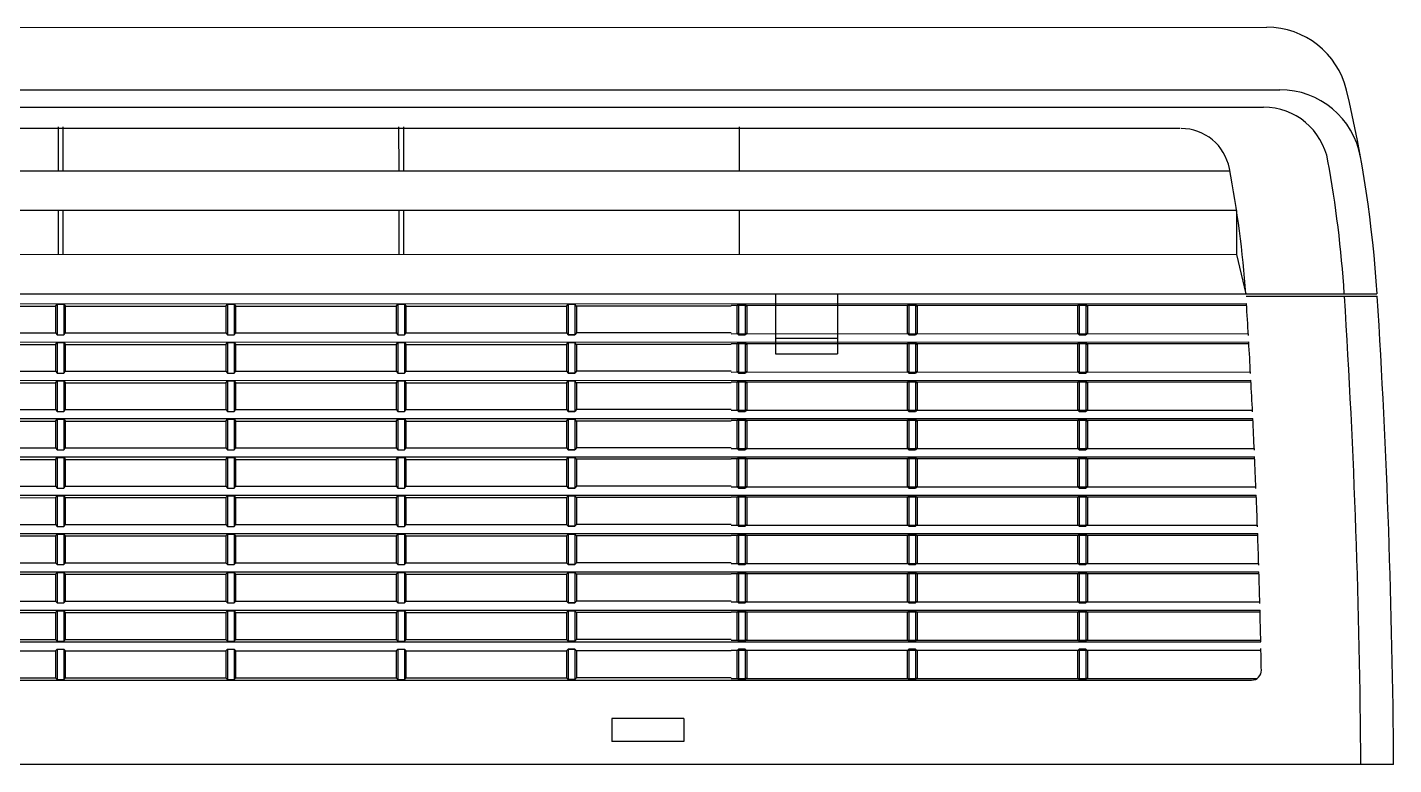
# Model space of a CAD drawing. Header units: millimetres. Extents: x 231894 to 495193, y 184583 to 303652.
# Drawn here: x 462840.7 to 463248.2, y 209070.3 to 209290.4 of the extents above; entities that cross this region are included whole.
import ezdxf

# ---------------------------------------------------------------- set-up
doc = ezdxf.new("R2010")
doc.units = ezdxf.units.MM
doc.layers.add('MEQUIP', color=2, linetype='Continuous')

# ---------------------------------------------------------------- blocks, each defined once
blk = doc.blocks.new('QH')
at = {"layer": 'MEQUIP', "color": 1, "linetype": 'Continuous'}
for p, q in [((378544.97, 398002.48), (379284.35, 398002.54)), ((378541.06, 397983.84), (379288.25, 397983.91)), ((378545.97, 397978.64), (379283.35, 397978.7)), ((378923.83, 397972.81), (378923.83, 397959.62)), ((378925.29, 397972.81), (378925.29, 397959.62)), ((379025.42, 397972.82), (379025.43, 397959.63)), ((379026.89, 397972.82), (379026.89, 397959.63)), ((379127.02, 397972.82), (379127.02, 397959.63)), ((379258.49, 397972.34), (378570.54, 397972.28)), ((379273.32, 397959.64), (378555.99, 397959.58)), ((379275.31, 397947.92), (378554.01, 397947.85)), ((378923.83, 397947.9), (378923.83, 397934.71)), ((378925.29, 397947.9), (378925.29, 397934.71)), ((379025.43, 397947.9), (379025.43, 397934.72)), ((379026.89, 397947.9), (379026.89, 397934.72)), ((379127.02, 397947.91), (379127.02, 397934.72)), ((379275.31, 397947.92), (379275.31, 397934.73)), ((379275.31, 397934.73), (378554.01, 397934.67)), ((379275.31, 397934.73), (379278.06, 397923.01)), ((378512.52, 397922.94), (379317.2, 397923.01)), ((378551.05, 397920.04), (379278.27, 397920.11)), ((378923.1, 397919.35), (378923.59, 397919.9)), ((378923.59, 397919.9), (378925.54, 397919.9)), ((378923.59, 397919.9), (378923.59, 397910.79)), ((378925.54, 397919.9), (378925.54, 397910.79)), ((378925.54, 397919.9), (378926.03, 397919.35)), ((378973.9, 397919.36), (378974.38, 397919.91)), ((378974.38, 397919.91), (378976.34, 397919.91)), ((378974.38, 397919.91), (378974.39, 397910.8)), ((378976.34, 397919.91), (378976.34, 397910.8)), ((378976.34, 397919.91), (378976.83, 397919.36)), ((379024.7, 397919.36), (379025.18, 397919.91)), ((379025.18, 397919.91), (379027.14, 397919.91)), ((379025.18, 397919.91), (379025.18, 397910.8)), ((379027.14, 397919.91), (379027.14, 397910.8)), ((379027.14, 397919.91), (379027.63, 397919.36)), ((379075.49, 397919.36), (379075.98, 397919.91)), ((379077.94, 397919.91), (379075.98, 397919.91)), ((379075.98, 397919.91), (379077.94, 397919.91)), ((379075.98, 397919.91), (379075.98, 397910.8)), ((379077.94, 397919.91), (379077.94, 397910.8)), ((379078.42, 397919.36), (379077.94, 397919.91)), ((379126.29, 397919.37), (379126.78, 397919.92)), ((379128.74, 397919.92), (379126.78, 397919.92)), ((379126.78, 397919.92), (379128.74, 397919.92)), ((379126.78, 397919.92), (379126.78, 397910.81)), ((379128.74, 397919.92), (379128.74, 397910.81)), ((379129.22, 397919.37), (379128.74, 397919.92)), ((379137.77, 397923), (379137.77, 397905.16)), ((379156.33, 397923), (379156.33, 397905.16)), ((379177.09, 397919.37), (379177.58, 397919.92)), ((379179.53, 397919.92), (379177.58, 397919.92)), ((379177.58, 397919.92), (379179.53, 397919.92)), ((379177.58, 397919.92), (379177.58, 397910.81)), ((379179.53, 397919.92), (379179.53, 397910.81)), ((379180.02, 397919.37), (379179.53, 397919.92)), ((379227.89, 397919.37), (379228.38, 397919.92)), ((379230.33, 397919.92), (379228.38, 397919.92)), ((379228.38, 397919.92), (379230.33, 397919.92)), ((379228.38, 397919.92), (379228.38, 397910.81)), ((379230.33, 397919.92), (379230.33, 397910.81)), ((379230.82, 397919.37), (379230.33, 397919.92)), ((379278.14, 397922.31), (379317.29, 397922.31)), ((378875.23, 397919.35), (378923.1, 397919.35)), ((378923.1, 397919.35), (378923.1, 397911.34)), ((378926.03, 397919.35), (378973.9, 397919.36)), ((378926.03, 397911.34), (378926.03, 397919.35)), ((378973.9, 397919.36), (378973.9, 397911.35)), ((378976.83, 397919.36), (379024.7, 397919.36)), ((378976.83, 397911.35), (378976.83, 397919.36)), ((379024.7, 397919.36), (379024.7, 397911.35)), ((379027.63, 397919.36), (379075.49, 397919.36)), ((379027.63, 397911.35), (379027.63, 397919.36)), ((379075.49, 397919.36), (379075.49, 397911.35)), ((379124.58, 397919.37), (379078.42, 397919.36)), ((379078.42, 397919.36), (379078.43, 397911.35)), ((379124.58, 397919.6), (379278.3, 397919.61)), ((379126.29, 397919.37), (379126.29, 397911.36)), ((379129.22, 397919.37), (379129.22, 397911.36)), ((379177.09, 397919.37), (379177.09, 397911.36)), ((379180.02, 397919.37), (379180.02, 397911.36)), ((379227.89, 397919.37), (379227.89, 397911.36)), ((379230.82, 397919.37), (379230.82, 397911.36)), ((378550.36, 397908.61), (379278.96, 397908.68)), ((378875.23, 397911.34), (378923.1, 397911.34)), ((378875.23, 397907.92), (378923.1, 397907.92)), ((378923.1, 397911.34), (378923.59, 397910.79)), ((378923.1, 397907.92), (378923.59, 397908.47)), ((378923.1, 397907.92), (378923.1, 397899.91)), ((378923.59, 397910.79), (378925.54, 397910.79)), ((378923.59, 397908.47), (378925.54, 397908.47)), ((378923.59, 397908.47), (378923.59, 397899.36)), ((378925.54, 397910.79), (378926.03, 397911.34)), ((378925.54, 397908.47), (378925.54, 397899.36)), ((378925.54, 397908.47), (378926.03, 397907.92)), ((378926.03, 397911.34), (378973.9, 397911.35)), ((378926.03, 397907.92), (378973.9, 397907.93)), ((378926.03, 397899.91), (378926.03, 397907.92)), ((378973.9, 397911.35), (378974.39, 397910.8)), ((378973.9, 397907.93), (378974.39, 397908.48)), ((378973.9, 397907.93), (378973.9, 397899.92)), ((378974.39, 397910.8), (378976.34, 397910.8)), ((378974.39, 397908.48), (378976.34, 397908.48)), ((378974.39, 397908.48), (378974.39, 397899.37)), ((378976.34, 397910.8), (378976.83, 397911.35)), ((378976.34, 397908.48), (378976.34, 397899.37)), ((378976.34, 397908.48), (378976.83, 397907.93)), ((378976.83, 397911.35), (379024.7, 397911.35)), ((378976.83, 397907.93), (379024.7, 397907.93)), ((378976.83, 397899.92), (378976.83, 397907.93)), ((379024.7, 397911.35), (379025.18, 397910.8)), ((379024.7, 397907.93), (379025.18, 397908.48)), ((379024.7, 397907.93), (379024.7, 397899.92)), ((379025.18, 397910.8), (379027.14, 397910.8)), ((379025.18, 397908.48), (379027.14, 397908.48)), ((379025.18, 397908.48), (379025.18, 397899.37)), ((379027.14, 397910.8), (379027.63, 397911.35)), ((379027.14, 397908.48), (379027.14, 397899.37)), ((379027.14, 397908.48), (379027.63, 397907.93)), ((379027.63, 397911.35), (379075.49, 397911.35)), ((379027.63, 397907.93), (379075.49, 397907.93)), ((379027.63, 397899.92), (379027.63, 397907.93)), ((379075.49, 397911.35), (379075.98, 397910.8)), ((379075.49, 397907.93), (379075.98, 397908.48)), ((379075.49, 397907.93), (379075.5, 397899.92)), ((379077.94, 397910.8), (379075.98, 397910.8)), ((379075.98, 397910.8), (379077.94, 397910.8)), ((379077.94, 397908.48), (379075.98, 397908.48)), ((379075.98, 397908.48), (379077.94, 397908.48)), ((379075.98, 397908.48), (379075.98, 397899.37)), ((379078.43, 397911.35), (379077.94, 397910.8)), ((379077.94, 397908.48), (379077.94, 397899.37)), ((379078.43, 397907.93), (379077.94, 397908.48)), ((379124.58, 397911.36), (379078.43, 397911.35)), ((379124.58, 397907.94), (379078.43, 397907.93)), ((379078.43, 397907.93), (379078.43, 397899.92)), ((379124.58, 397911.13), (379278.82, 397911.14)), ((379124.58, 397908.17), (379278.99, 397908.18)), ((379126.29, 397911.36), (379126.78, 397910.81)), ((379126.29, 397907.94), (379126.78, 397908.49)), ((379126.29, 397907.94), (379126.29, 397899.93)), ((379128.74, 397910.81), (379126.78, 397910.81)), ((379126.78, 397910.81), (379128.74, 397910.81)), ((379128.74, 397908.49), (379126.78, 397908.49)), ((379126.78, 397908.49), (379128.74, 397908.49)), ((379126.78, 397908.49), (379126.78, 397899.38)), ((379129.22, 397911.36), (379128.74, 397910.81)), ((379128.74, 397908.49), (379128.74, 397899.38)), ((379129.22, 397907.94), (379128.74, 397908.49)), ((379129.22, 397907.94), (379129.22, 397899.93)), ((379137.77, 397909.83), (379156.33, 397909.83)), ((379177.09, 397911.36), (379177.58, 397910.81)), ((379177.09, 397907.94), (379177.58, 397908.49)), ((379177.09, 397907.94), (379177.09, 397899.93)), ((379179.53, 397910.81), (379177.58, 397910.81)), ((379177.58, 397910.81), (379179.53, 397910.81)), ((379179.53, 397908.49), (379177.58, 397908.49)), ((379177.58, 397908.49), (379179.53, 397908.49)), ((379177.58, 397908.49), (379177.58, 397899.38)), ((379180.02, 397911.36), (379179.53, 397910.81)), ((379179.53, 397908.49), (379179.54, 397899.38)), ((379180.02, 397907.94), (379179.53, 397908.49)), ((379180.02, 397907.94), (379180.02, 397899.93)), ((379227.89, 397911.36), (379228.38, 397910.81)), ((379227.89, 397907.94), (379228.38, 397908.49)), ((379227.89, 397907.94), (379227.89, 397899.93)), ((379230.33, 397910.81), (379228.38, 397910.81)), ((379228.38, 397910.81), (379230.33, 397910.81)), ((379230.33, 397908.49), (379228.38, 397908.49)), ((379228.38, 397908.49), (379230.33, 397908.49)), ((379228.38, 397908.49), (379228.38, 397899.38)), ((379230.82, 397911.36), (379230.33, 397910.81)), ((379230.33, 397908.49), (379230.33, 397899.38)), ((379230.82, 397907.94), (379230.33, 397908.49)), ((379230.82, 397907.94), (379230.82, 397899.93)), ((379137.77, 397905.16), (379156.33, 397905.16)), ((378875.23, 397899.91), (378923.1, 397899.91)), ((378923.1, 397899.91), (378923.59, 397899.36)), ((378923.59, 397899.36), (378925.54, 397899.36)), ((378925.54, 397899.36), (378926.03, 397899.91)), ((378926.03, 397899.91), (378973.9, 397899.92)), ((378973.9, 397899.92), (378974.39, 397899.37)), ((378974.39, 397899.37), (378976.34, 397899.37)), ((378976.34, 397899.37), (378976.83, 397899.92)), ((378976.83, 397899.92), (379024.7, 397899.92)), ((379024.7, 397899.92), (379025.18, 397899.37)), ((379025.18, 397899.37), (379027.14, 397899.37)), ((379027.14, 397899.37), (379027.63, 397899.92)), ((379027.63, 397899.92), (379075.5, 397899.92)), ((379075.5, 397899.92), (379075.98, 397899.37)), ((379077.94, 397899.37), (379075.98, 397899.37)), ((379075.98, 397899.37), (379077.94, 397899.37)), ((379078.43, 397899.92), (379077.94, 397899.37)), ((379124.58, 397899.93), (379078.43, 397899.92)), ((379124.58, 397899.7), (379279.47, 397899.71)), ((379126.29, 397899.93), (379126.78, 397899.38)), ((379128.74, 397899.38), (379126.78, 397899.38)), ((379126.78, 397899.38), (379128.74, 397899.38)), ((379129.22, 397899.93), (379128.74, 397899.38)), ((379177.09, 397899.93), (379177.58, 397899.38)), ((379179.54, 397899.38), (379177.58, 397899.38)), ((379177.58, 397899.38), (379179.54, 397899.38)), ((379180.02, 397899.93), (379179.54, 397899.38)), ((379227.89, 397899.93), (379228.38, 397899.38)), ((379230.33, 397899.38), (379228.38, 397899.38)), ((379228.38, 397899.38), (379230.33, 397899.38)), ((379230.82, 397899.93), (379230.33, 397899.38)), ((378549.73, 397897.18), (379279.6, 397897.25)), ((378875.23, 397896.49), (378923.1, 397896.49)), ((378923.1, 397896.49), (378923.59, 397897.04)), ((378923.1, 397896.49), (378923.1, 397888.48)), ((378923.59, 397897.04), (378925.54, 397897.04)), ((378923.59, 397897.04), (378923.59, 397887.93)), ((378925.54, 397897.04), (378925.54, 397887.93)), ((378925.54, 397897.04), (378926.03, 397896.49)), ((378926.03, 397896.49), (378973.9, 397896.5)), ((378926.03, 397888.48), (378926.03, 397896.49)), ((378973.9, 397896.5), (378974.39, 397897.05)), ((378973.9, 397896.5), (378973.9, 397888.49)), ((378974.39, 397897.05), (378976.34, 397897.05)), ((378974.39, 397897.05), (378974.39, 397887.94)), ((378976.34, 397897.05), (378976.34, 397887.94)), ((378976.34, 397897.05), (378976.83, 397896.5)), ((378976.83, 397896.5), (379024.7, 397896.5)), ((378976.83, 397888.49), (378976.83, 397896.5)), ((379024.7, 397896.5), (379025.18, 397897.05)), ((379024.7, 397896.5), (379024.7, 397888.49)), ((379025.18, 397897.05), (379027.14, 397897.05)), ((379025.18, 397897.05), (379025.19, 397887.94)), ((379027.14, 397897.05), (379027.14, 397887.94)), ((379027.14, 397897.05), (379027.63, 397896.5)), ((379027.63, 397896.5), (379075.5, 397896.5)), ((379027.63, 397888.49), (379027.63, 397896.5)), ((379075.5, 397896.5), (379075.98, 397897.05)), ((379075.5, 397896.5), (379075.5, 397888.49)), ((379077.94, 397897.05), (379075.98, 397897.05)), ((379075.98, 397897.05), (379077.94, 397897.05)), ((379075.98, 397897.05), (379075.98, 397887.94)), ((379077.94, 397897.05), (379077.94, 397887.94)), ((379078.43, 397896.5), (379077.94, 397897.05)), ((379124.58, 397896.51), (379078.43, 397896.5)), ((379078.43, 397896.5), (379078.43, 397888.49)), ((379124.58, 397896.74), (379279.63, 397896.75)), ((379126.29, 397896.51), (379126.78, 397897.06)), ((379126.29, 397896.51), (379126.3, 397888.5)), ((379128.74, 397897.06), (379126.78, 397897.06)), ((379126.78, 397897.06), (379128.74, 397897.06)), ((379126.78, 397897.06), (379126.78, 397887.95)), ((379128.74, 397897.06), (379128.74, 397887.95)), ((379129.23, 397896.51), (379128.74, 397897.06)), ((379129.23, 397896.51), (379129.23, 397888.5)), ((379177.09, 397896.51), (379177.58, 397897.06)), ((379177.09, 397896.51), (379177.09, 397888.5)), ((379179.54, 397897.06), (379177.58, 397897.06)), ((379177.58, 397897.06), (379179.54, 397897.06)), ((379177.58, 397897.06), (379177.58, 397887.95)), ((379179.54, 397897.06), (379179.54, 397887.95)), ((379180.02, 397896.51), (379179.54, 397897.06)), ((379180.02, 397896.51), (379180.02, 397888.5)), ((379227.89, 397896.51), (379228.38, 397897.06)), ((379227.89, 397896.51), (379227.89, 397888.5)), ((379230.33, 397897.06), (379228.38, 397897.06)), ((379228.38, 397897.06), (379230.33, 397897.06)), ((379228.38, 397897.06), (379228.38, 397887.95)), ((379230.33, 397897.06), (379230.34, 397887.95)), ((379230.82, 397896.51), (379230.33, 397897.06)), ((379230.82, 397896.51), (379230.82, 397888.5)), ((378875.23, 397888.48), (378923.1, 397888.48)), ((378923.1, 397888.48), (378923.59, 397887.93)), ((378923.59, 397887.93), (378925.54, 397887.93)), ((378925.54, 397887.93), (378926.03, 397888.48)), ((378926.03, 397888.48), (378973.9, 397888.49)), ((378973.9, 397888.49), (378974.39, 397887.94)), ((378974.39, 397887.94), (378976.34, 397887.94)), ((378976.34, 397887.94), (378976.83, 397888.49)), ((378976.83, 397888.49), (379024.7, 397888.49)), ((379024.7, 397888.49), (379025.19, 397887.94)), ((379025.19, 397887.94), (379027.14, 397887.94)), ((379027.14, 397887.94), (379027.63, 397888.49)), ((379027.63, 397888.49), (379075.5, 397888.49)), ((379075.5, 397888.49), (379075.98, 397887.94)), ((379077.94, 397887.94), (379075.98, 397887.94)), ((379075.98, 397887.94), (379077.94, 397887.94)), ((379078.43, 397888.49), (379077.94, 397887.94)), ((379124.59, 397888.5), (379078.43, 397888.49)), ((379124.59, 397888.27), (379280.06, 397888.28)), ((379126.3, 397888.5), (379126.78, 397887.95)), ((379128.74, 397887.95), (379126.78, 397887.95)), ((379126.78, 397887.95), (379128.74, 397887.95)), ((379129.23, 397888.5), (379128.74, 397887.95)), ((379177.09, 397888.5), (379177.58, 397887.95)), ((379179.54, 397887.95), (379177.58, 397887.95)), ((379177.58, 397887.95), (379179.54, 397887.95)), ((379180.02, 397888.5), (379179.54, 397887.95)), ((379227.89, 397888.5), (379228.38, 397887.95)), ((379230.34, 397887.95), (379228.38, 397887.95)), ((379228.38, 397887.95), (379230.34, 397887.95)), ((379230.82, 397888.5), (379230.34, 397887.95)), ((378549.14, 397885.75), (379280.18, 397885.82)), ((378875.23, 397885.06), (378923.1, 397885.06)), ((378923.1, 397885.06), (378923.59, 397885.61)), ((378923.1, 397885.06), (378923.1, 397877.05)), ((378923.59, 397885.61), (378925.54, 397885.61)), ((378923.59, 397885.61), (378923.59, 397876.5)), ((378925.54, 397885.61), (378925.54, 397876.5)), ((378925.54, 397885.61), (378926.03, 397885.06)), ((378926.03, 397885.06), (378973.9, 397885.07)), ((378926.03, 397877.05), (378926.03, 397885.06)), ((378973.9, 397885.07), (378974.39, 397885.62)), ((378973.9, 397885.07), (378973.9, 397877.06)), ((378974.39, 397885.62), (378976.34, 397885.62)), ((378974.39, 397885.62), (378974.39, 397876.51)), ((378976.34, 397885.62), (378976.34, 397876.51)), ((378976.34, 397885.62), (378976.83, 397885.07)), ((378976.83, 397885.07), (379024.7, 397885.07)), ((378976.83, 397877.06), (378976.83, 397885.07)), ((379024.7, 397885.07), (379025.19, 397885.62)), ((379024.7, 397885.07), (379024.7, 397877.06)), ((379025.19, 397885.62), (379027.14, 397885.62)), ((379025.19, 397885.62), (379025.19, 397876.51)), ((379027.14, 397885.62), (379027.14, 397876.51)), ((379027.14, 397885.62), (379027.63, 397885.07)), ((379027.63, 397885.07), (379075.5, 397885.07)), ((379027.63, 397877.06), (379027.63, 397885.07)), ((379075.5, 397885.07), (379075.98, 397885.62)), ((379075.5, 397885.07), (379075.5, 397877.06)), ((379077.94, 397885.62), (379075.98, 397885.62)), ((379075.98, 397885.62), (379077.94, 397885.62)), ((379075.98, 397885.62), (379075.99, 397876.51)), ((379077.94, 397885.62), (379077.94, 397876.51)), ((379078.43, 397885.07), (379077.94, 397885.62)), ((379124.59, 397885.08), (379078.43, 397885.07)), ((379078.43, 397885.07), (379078.43, 397877.06)), ((379124.59, 397885.31), (379280.21, 397885.32)), ((379126.3, 397885.08), (379126.78, 397885.63)), ((379126.3, 397885.08), (379126.3, 397877.07)), ((379128.74, 397885.63), (379126.78, 397885.63)), ((379126.78, 397885.63), (379128.74, 397885.63)), ((379126.78, 397885.63), (379126.78, 397876.52)), ((379128.74, 397885.63), (379128.74, 397876.52)), ((379129.23, 397885.08), (379128.74, 397885.63)), ((379129.23, 397885.08), (379129.23, 397877.07)), ((379177.09, 397885.08), (379177.58, 397885.63)), ((379177.09, 397885.08), (379177.09, 397877.07)), ((379179.54, 397885.63), (379177.58, 397885.63)), ((379177.58, 397885.63), (379179.54, 397885.63)), ((379177.58, 397885.63), (379177.58, 397876.52)), ((379179.54, 397885.63), (379179.54, 397876.52)), ((379180.02, 397885.08), (379179.54, 397885.63)), ((379180.02, 397885.08), (379180.03, 397877.07)), ((379227.89, 397885.08), (379228.38, 397885.63)), ((379227.89, 397885.08), (379227.89, 397877.07)), ((379230.34, 397885.63), (379228.38, 397885.63)), ((379228.38, 397885.63), (379230.34, 397885.63)), ((379228.38, 397885.63), (379228.38, 397876.52)), ((379230.34, 397885.63), (379230.34, 397876.52)), ((379230.82, 397885.08), (379230.34, 397885.63)), ((379230.82, 397885.08), (379230.82, 397877.07)), ((378875.23, 397877.05), (378923.1, 397877.05)), ((378923.1, 397877.05), (378923.59, 397876.5)), ((378923.59, 397876.5), (378925.54, 397876.5)), ((378925.54, 397876.5), (378926.03, 397877.05)), ((378926.03, 397877.05), (378973.9, 397877.06)), ((378973.9, 397877.06), (378974.39, 397876.51)), ((378974.39, 397876.51), (378976.34, 397876.51)), ((378976.34, 397876.51), (378976.83, 397877.06)), ((378976.83, 397877.06), (379024.7, 397877.06)), ((379024.7, 397877.06), (379025.19, 397876.51)), ((379025.19, 397876.51), (379027.14, 397876.51)), ((379027.14, 397876.51), (379027.63, 397877.06)), ((379027.63, 397877.06), (379075.5, 397877.06)), ((379075.5, 397877.06), (379075.99, 397876.51)), ((379077.94, 397876.51), (379075.99, 397876.51)), ((379075.99, 397876.51), (379077.94, 397876.51)), ((379078.43, 397877.06), (379077.94, 397876.51)), ((379124.59, 397877.07), (379078.43, 397877.06)), ((379124.59, 397876.84), (379280.61, 397876.85)), ((379126.3, 397877.07), (379126.78, 397876.52)), ((379128.74, 397876.52), (379126.78, 397876.52)), ((379126.78, 397876.52), (379128.74, 397876.52)), ((379129.23, 397877.07), (379128.74, 397876.52)), ((379177.09, 397877.07), (379177.58, 397876.52)), ((379179.54, 397876.52), (379177.58, 397876.52)), ((379177.58, 397876.52), (379179.54, 397876.52)), ((379180.03, 397877.07), (379179.54, 397876.52)), ((379227.89, 397877.07), (379228.38, 397876.52)), ((379230.34, 397876.52), (379228.38, 397876.52)), ((379228.38, 397876.52), (379230.34, 397876.52)), ((379230.82, 397877.07), (379230.34, 397876.52)), ((378548.61, 397874.32), (379280.72, 397874.39)), ((378875.23, 397873.63), (378923.1, 397873.63)), ((378923.1, 397873.63), (378923.59, 397874.18)), ((378923.1, 397873.63), (378923.1, 397865.62)), ((378923.59, 397874.18), (378925.54, 397874.18)), ((378923.59, 397874.18), (378923.59, 397865.07)), ((378925.54, 397874.18), (378925.54, 397865.07)), ((378925.54, 397874.18), (378926.03, 397873.64)), ((378926.03, 397873.64), (378973.9, 397873.64)), ((378926.03, 397865.62), (378926.03, 397873.64)), ((378973.9, 397873.64), (378974.39, 397874.19)), ((378973.9, 397873.64), (378973.9, 397865.63)), ((378974.39, 397874.19), (378976.34, 397874.19)), ((378974.39, 397874.19), (378974.39, 397865.08)), ((378976.34, 397874.19), (378976.34, 397865.08)), ((378976.34, 397874.19), (378976.83, 397873.64)), ((378976.83, 397873.64), (379024.7, 397873.64)), ((378976.83, 397865.63), (378976.83, 397873.64)), ((379024.7, 397873.64), (379025.19, 397874.19)), ((379024.7, 397873.64), (379024.7, 397865.63)), ((379025.19, 397874.19), (379027.14, 397874.19)), ((379025.19, 397874.19), (379025.19, 397865.08)), ((379027.14, 397874.19), (379027.14, 397865.08)), ((379027.14, 397874.19), (379027.63, 397873.64)), ((379027.63, 397873.64), (379075.5, 397873.64)), ((379027.63, 397865.63), (379027.63, 397873.64)), ((379075.5, 397873.64), (379075.99, 397874.19)), ((379075.5, 397873.64), (379075.5, 397865.63)), ((379077.94, 397874.19), (379075.99, 397874.19)), ((379075.99, 397874.19), (379077.94, 397874.19)), ((379075.99, 397874.19), (379075.99, 397865.08)), ((379077.94, 397874.19), (379077.94, 397865.08)), ((379078.43, 397873.65), (379077.94, 397874.19)), ((379078.43, 397873.65), (379078.43, 397865.63)), ((379124.59, 397873.65), (379078.43, 397873.65)), ((379124.59, 397873.88), (379280.74, 397873.89)), ((379126.3, 397873.65), (379126.78, 397874.2)), ((379126.3, 397873.65), (379126.3, 397865.64)), ((379128.74, 397874.2), (379126.78, 397874.2)), ((379126.78, 397874.2), (379128.74, 397874.2)), ((379126.78, 397874.2), (379126.79, 397865.09)), ((379128.74, 397874.2), (379128.74, 397865.09)), ((379129.23, 397873.65), (379128.74, 397874.2)), ((379129.23, 397873.65), (379129.23, 397865.64)), ((379177.09, 397873.65), (379177.58, 397874.2)), ((379177.09, 397873.65), (379177.1, 397865.64)), ((379179.54, 397874.2), (379177.58, 397874.2)), ((379177.58, 397874.2), (379179.54, 397874.2)), ((379177.58, 397874.2), (379177.58, 397865.09)), ((379179.54, 397874.2), (379179.54, 397865.09)), ((379180.03, 397873.65), (379179.54, 397874.2)), ((379180.03, 397873.65), (379180.03, 397865.64)), ((379227.89, 397873.65), (379228.38, 397874.2)), ((379227.89, 397873.65), (379227.89, 397865.64)), ((379230.34, 397874.2), (379228.38, 397874.2)), ((379228.38, 397874.2), (379230.34, 397874.2)), ((379228.38, 397874.2), (379228.38, 397865.09)), ((379230.34, 397874.2), (379230.34, 397865.09)), ((379230.82, 397873.65), (379230.34, 397874.2)), ((379230.82, 397873.65), (379230.83, 397865.64)), ((378548.14, 397862.89), (379281.2, 397862.96)), ((378875.23, 397865.62), (378923.1, 397865.62)), ((378923.1, 397865.62), (378923.59, 397865.07)), ((378923.1, 397862.21), (378923.59, 397862.75)), ((378923.59, 397865.07), (378925.54, 397865.07)), ((378923.59, 397862.75), (378925.54, 397862.75)), ((378923.59, 397862.75), (378923.59, 397853.64)), ((378925.54, 397865.07), (378926.03, 397865.62)), ((378925.54, 397862.75), (378925.54, 397853.65)), ((378925.54, 397862.75), (378926.03, 397862.21)), ((378926.03, 397865.62), (378973.9, 397865.63)), ((378973.9, 397865.63), (378974.39, 397865.08)), ((378973.9, 397862.21), (378974.39, 397862.76)), ((378974.39, 397865.08), (378976.34, 397865.08)), ((378974.39, 397862.76), (378976.34, 397862.76)), ((378974.39, 397862.76), (378974.39, 397853.65)), ((378976.34, 397865.08), (378976.83, 397865.63)), ((378976.34, 397862.76), (378976.34, 397853.65)), ((378976.34, 397862.76), (378976.83, 397862.21)), ((378976.83, 397865.63), (379024.7, 397865.63)), ((379024.7, 397865.63), (379025.19, 397865.08)), ((379024.7, 397862.21), (379025.19, 397862.76)), ((379025.19, 397865.08), (379027.14, 397865.08)), ((379025.19, 397862.76), (379027.14, 397862.76)), ((379025.19, 397862.76), (379025.19, 397853.65)), ((379027.14, 397865.08), (379027.63, 397865.63)), ((379027.14, 397862.76), (379027.14, 397853.65)), ((379027.14, 397862.76), (379027.63, 397862.21)), ((379027.63, 397865.63), (379075.5, 397865.63)), ((379075.5, 397865.63), (379075.99, 397865.08)), ((379075.5, 397862.22), (379075.99, 397862.76)), ((379077.94, 397865.08), (379075.99, 397865.08)), ((379075.99, 397865.08), (379077.94, 397865.08)), ((379077.94, 397862.76), (379075.99, 397862.76)), ((379075.99, 397862.76), (379077.94, 397862.76)), ((379075.99, 397862.76), (379075.99, 397853.66)), ((379078.43, 397865.63), (379077.94, 397865.08)), ((379077.94, 397862.76), (379077.94, 397853.66)), ((379078.43, 397862.22), (379077.94, 397862.76)), ((379124.59, 397865.64), (379078.43, 397865.63)), ((379124.59, 397865.41), (379281.1, 397865.42)), ((379126.3, 397865.64), (379126.79, 397865.09)), ((379126.3, 397862.22), (379126.79, 397862.77)), ((379128.74, 397865.09), (379126.79, 397865.09)), ((379126.79, 397865.09), (379128.74, 397865.09)), ((379128.74, 397862.77), (379126.79, 397862.77)), ((379126.79, 397862.77), (379128.74, 397862.77)), ((379126.79, 397862.77), (379126.79, 397853.66)), ((379129.23, 397865.64), (379128.74, 397865.09)), ((379128.74, 397862.77), (379128.74, 397853.66)), ((379129.23, 397862.22), (379128.74, 397862.77)), ((379177.1, 397865.64), (379177.58, 397865.09)), ((379177.1, 397862.22), (379177.58, 397862.77)), ((379179.54, 397865.09), (379177.58, 397865.09)), ((379177.58, 397865.09), (379179.54, 397865.09)), ((379179.54, 397862.77), (379177.58, 397862.77)), ((379177.58, 397862.77), (379179.54, 397862.77)), ((379177.58, 397862.77), (379177.58, 397853.66)), ((379180.03, 397865.64), (379179.54, 397865.09)), ((379179.54, 397862.77), (379179.54, 397853.66)), ((379180.03, 397862.22), (379179.54, 397862.77)), ((379227.89, 397865.64), (379228.38, 397865.09)), ((379227.89, 397862.22), (379228.38, 397862.77)), ((379230.34, 397865.09), (379228.38, 397865.09)), ((379228.38, 397865.09), (379230.34, 397865.09)), ((379230.34, 397862.77), (379228.38, 397862.77)), ((379228.38, 397862.77), (379230.34, 397862.77)), ((379228.38, 397862.77), (379228.38, 397853.66)), ((379230.83, 397865.64), (379230.34, 397865.09)), ((379230.34, 397862.77), (379230.34, 397853.66)), ((379230.83, 397862.22), (379230.34, 397862.77)), ((378875.23, 397862.2), (378923.1, 397862.21)), ((378923.1, 397862.21), (378923.1, 397854.19)), ((378926.03, 397862.21), (378973.9, 397862.21)), ((378926.03, 397854.19), (378926.03, 397862.21)), ((378973.9, 397862.21), (378973.9, 397854.2)), ((378976.83, 397862.21), (379024.7, 397862.21)), ((378976.83, 397854.2), (378976.83, 397862.21)), ((379024.7, 397862.21), (379024.7, 397854.2)), ((379027.63, 397862.21), (379075.5, 397862.22)), ((379027.63, 397854.2), (379027.63, 397862.21)), ((379075.5, 397862.22), (379075.5, 397854.2)), ((379078.43, 397862.22), (379078.43, 397854.2)), ((379124.59, 397862.22), (379078.43, 397862.22)), ((379124.59, 397862.45), (379281.22, 397862.46)), ((379126.3, 397862.22), (379126.3, 397854.21)), ((379129.23, 397862.22), (379129.23, 397854.21)), ((379177.1, 397862.22), (379177.1, 397854.21)), ((379180.03, 397862.22), (379180.03, 397854.21)), ((379227.89, 397862.22), (379227.9, 397854.21)), ((379230.83, 397862.22), (379230.83, 397854.21)), ((378547.71, 397851.46), (379281.62, 397851.53)), ((378875.23, 397854.19), (378923.1, 397854.19)), ((378875.23, 397850.77), (378923.1, 397850.78)), ((378923.1, 397854.19), (378923.59, 397853.64)), ((378923.1, 397850.78), (378923.59, 397851.32)), ((378923.1, 397850.78), (378923.1, 397842.76)), ((378923.59, 397853.64), (378925.54, 397853.65)), ((378923.59, 397851.32), (378925.54, 397851.32)), ((378923.59, 397851.32), (378923.59, 397842.22)), ((378925.54, 397853.65), (378926.03, 397854.19)), ((378925.54, 397851.32), (378925.54, 397842.22)), ((378925.54, 397851.32), (378926.03, 397850.78)), ((378926.03, 397854.19), (378973.9, 397854.2)), ((378926.03, 397850.78), (378973.9, 397850.78)), ((378926.03, 397842.76), (378926.03, 397850.78)), ((378973.9, 397854.2), (378974.39, 397853.65)), ((378973.9, 397850.78), (378974.39, 397851.33)), ((378973.9, 397850.78), (378973.9, 397842.77)), ((378974.39, 397853.65), (378976.34, 397853.65)), ((378974.39, 397851.33), (378976.34, 397851.33)), ((378974.39, 397851.33), (378974.39, 397842.22)), ((378976.34, 397853.65), (378976.83, 397854.2)), ((378976.34, 397851.33), (378976.34, 397842.22)), ((378976.34, 397851.33), (378976.83, 397850.78)), ((378976.83, 397854.2), (379024.7, 397854.2)), ((378976.83, 397850.78), (379024.7, 397850.78)), ((378976.83, 397842.77), (378976.83, 397850.78)), ((379024.7, 397854.2), (379025.19, 397853.65)), ((379024.7, 397850.78), (379025.19, 397851.33)), ((379024.7, 397850.78), (379024.7, 397842.77)), ((379025.19, 397853.65), (379027.14, 397853.65)), ((379025.19, 397851.33), (379027.14, 397851.33)), ((379025.19, 397851.33), (379025.19, 397842.22)), ((379027.14, 397853.65), (379027.63, 397854.2)), ((379027.14, 397851.33), (379027.14, 397842.22)), ((379027.14, 397851.33), (379027.63, 397850.78)), ((379027.63, 397854.2), (379075.5, 397854.2)), ((379027.63, 397850.78), (379075.5, 397850.79)), ((379027.63, 397842.77), (379027.63, 397850.78)), ((379075.5, 397854.2), (379075.99, 397853.66)), ((379075.5, 397850.79), (379075.99, 397851.33)), ((379075.5, 397850.79), (379075.5, 397842.77)), ((379077.94, 397853.66), (379075.99, 397853.66)), ((379075.99, 397853.66), (379077.94, 397853.66)), ((379077.94, 397851.34), (379075.99, 397851.33)), ((379075.99, 397851.33), (379077.94, 397851.34)), ((379075.99, 397851.33), (379075.99, 397842.23)), ((379078.43, 397854.2), (379077.94, 397853.66)), ((379077.94, 397851.34), (379077.94, 397842.23)), ((379078.43, 397850.79), (379077.94, 397851.34)), ((379124.59, 397854.21), (379078.43, 397854.2)), ((379078.43, 397850.79), (379078.43, 397842.77)), ((379124.59, 397850.79), (379078.43, 397850.79)), ((379124.59, 397853.98), (379281.54, 397853.99)), ((379124.59, 397851.02), (379281.64, 397851.03)), ((379126.3, 397854.21), (379126.79, 397853.66)), ((379126.3, 397850.79), (379126.79, 397851.34)), ((379126.3, 397850.79), (379126.3, 397842.78)), ((379128.74, 397853.66), (379126.79, 397853.66)), ((379126.79, 397853.66), (379128.74, 397853.66)), ((379128.74, 397851.34), (379126.79, 397851.34)), ((379126.79, 397851.34), (379128.74, 397851.34)), ((379126.79, 397851.34), (379126.79, 397842.23)), ((379129.23, 397854.21), (379128.74, 397853.66)), ((379128.74, 397851.34), (379128.74, 397842.23)), ((379129.23, 397850.79), (379128.74, 397851.34)), ((379129.23, 397850.79), (379129.23, 397842.78)), ((379177.1, 397854.21), (379177.58, 397853.66)), ((379177.1, 397850.79), (379177.58, 397851.34)), ((379177.1, 397850.79), (379177.1, 397842.78)), ((379179.54, 397853.66), (379177.58, 397853.66)), ((379177.58, 397853.66), (379179.54, 397853.66)), ((379179.54, 397851.34), (379177.58, 397851.34)), ((379177.58, 397851.34), (379179.54, 397851.34)), ((379177.58, 397851.34), (379177.59, 397842.23)), ((379180.03, 397854.21), (379179.54, 397853.66)), ((379179.54, 397851.34), (379179.54, 397842.23)), ((379180.03, 397850.79), (379179.54, 397851.34)), ((379180.03, 397850.79), (379180.03, 397842.78)), ((379227.9, 397854.21), (379228.38, 397853.66)), ((379227.9, 397850.79), (379228.38, 397851.34)), ((379227.9, 397850.79), (379227.9, 397842.78)), ((379230.34, 397853.66), (379228.38, 397853.66)), ((379228.38, 397853.66), (379230.34, 397853.66)), ((379230.34, 397851.34), (379228.38, 397851.34)), ((379228.38, 397851.34), (379230.34, 397851.34)), ((379228.38, 397851.34), (379228.38, 397842.23)), ((379230.83, 397854.21), (379230.34, 397853.66)), ((379230.34, 397851.34), (379230.34, 397842.23)), ((379230.83, 397850.79), (379230.34, 397851.34)), ((379230.83, 397850.79), (379230.83, 397842.78)), ((378875.23, 397842.76), (378923.1, 397842.76)), ((378923.1, 397842.76), (378923.59, 397842.22)), ((378925.54, 397842.22), (378926.03, 397842.76)), ((378926.03, 397842.76), (378973.9, 397842.77)), ((378973.9, 397842.77), (378974.39, 397842.22)), ((378976.34, 397842.22), (378976.83, 397842.77)), ((378976.83, 397842.77), (379024.7, 397842.77)), ((379024.7, 397842.77), (379025.19, 397842.22)), ((379027.14, 397842.22), (379027.63, 397842.77)), ((379027.63, 397842.77), (379075.5, 397842.77)), ((379075.5, 397842.77), (379075.99, 397842.23)), ((379078.43, 397842.77), (379077.94, 397842.23)), ((379124.59, 397842.78), (379078.43, 397842.77)), ((379124.59, 397842.55), (379281.92, 397842.56)), ((379126.3, 397842.78), (379126.79, 397842.23)), ((379129.23, 397842.78), (379128.74, 397842.23)), ((379177.1, 397842.78), (379177.59, 397842.23)), ((379180.03, 397842.78), (379179.54, 397842.23)), ((379227.9, 397842.78), (379228.38, 397842.23)), ((379230.83, 397842.78), (379230.34, 397842.23)), ((378547.34, 397840.03), (379282, 397840.1)), ((378875.23, 397839.34), (378923.1, 397839.35)), ((378923.1, 397839.35), (378923.59, 397839.9)), ((378923.1, 397839.35), (378923.1, 397831.33)), ((378923.59, 397842.22), (378925.54, 397842.22)), ((378923.59, 397839.9), (378925.54, 397839.9)), ((378923.59, 397839.9), (378923.59, 397830.79)), ((378925.54, 397839.9), (378925.55, 397830.79)), ((378925.54, 397839.9), (378926.03, 397839.35)), ((378926.03, 397839.35), (378973.9, 397839.35)), ((378926.03, 397831.34), (378926.03, 397839.35)), ((378973.9, 397839.35), (378974.39, 397839.9)), ((378973.9, 397839.35), (378973.9, 397831.34)), ((378974.39, 397842.22), (378976.34, 397842.22)), ((378974.39, 397839.9), (378976.34, 397839.9)), ((378974.39, 397839.9), (378974.39, 397830.79)), ((378976.34, 397839.9), (378976.34, 397830.79)), ((378976.34, 397839.9), (378976.83, 397839.35)), ((378976.83, 397839.35), (379024.7, 397839.35)), ((378976.83, 397831.34), (378976.83, 397839.35)), ((379024.7, 397839.35), (379025.19, 397839.9)), ((379024.7, 397839.35), (379024.7, 397831.34)), ((379025.19, 397842.22), (379027.14, 397842.22)), ((379025.19, 397839.9), (379027.14, 397839.9)), ((379025.19, 397839.9), (379025.19, 397830.79)), ((379027.14, 397839.9), (379027.14, 397830.79)), ((379027.14, 397839.9), (379027.63, 397839.35)), ((379027.63, 397839.35), (379075.5, 397839.36)), ((379027.63, 397831.34), (379027.63, 397839.35)), ((379075.5, 397839.36), (379075.99, 397839.91)), ((379075.5, 397839.36), (379075.5, 397831.34)), ((379077.94, 397842.23), (379075.99, 397842.23)), ((379075.99, 397842.23), (379077.94, 397842.23)), ((379077.94, 397839.91), (379075.99, 397839.91)), ((379075.99, 397839.91), (379077.94, 397839.91)), ((379075.99, 397839.91), (379075.99, 397830.8)), ((379077.94, 397839.91), (379077.94, 397830.8)), ((379078.43, 397839.36), (379077.94, 397839.91)), ((379078.43, 397839.36), (379078.43, 397831.35)), ((379124.59, 397839.36), (379078.43, 397839.36)), ((379124.59, 397839.59), (379282.01, 397839.6)), ((379126.3, 397839.36), (379126.79, 397839.91)), ((379126.3, 397839.36), (379126.3, 397831.35)), ((379128.74, 397842.23), (379126.79, 397842.23)), ((379126.79, 397842.23), (379128.74, 397842.23)), ((379128.74, 397839.91), (379126.79, 397839.91)), ((379126.79, 397839.91), (379128.74, 397839.91)), ((379126.79, 397839.91), (379126.79, 397830.8)), ((379128.74, 397839.91), (379128.74, 397830.8)), ((379129.23, 397839.36), (379128.74, 397839.91)), ((379129.23, 397839.36), (379129.23, 397831.35)), ((379177.1, 397839.36), (379177.59, 397839.91)), ((379177.1, 397839.36), (379177.1, 397831.35)), ((379179.54, 397842.23), (379177.59, 397842.23)), ((379177.59, 397842.23), (379179.54, 397842.23)), ((379179.54, 397839.91), (379177.59, 397839.91)), ((379177.59, 397839.91), (379179.54, 397839.91)), ((379177.59, 397839.91), (379177.59, 397830.8)), ((379179.54, 397839.91), (379179.54, 397830.8)), ((379180.03, 397839.36), (379179.54, 397839.91)), ((379180.03, 397839.36), (379180.03, 397831.35)), ((379227.9, 397839.36), (379228.38, 397839.91)), ((379227.9, 397839.36), (379227.9, 397831.35)), ((379230.34, 397842.23), (379228.38, 397842.23)), ((379228.38, 397842.23), (379230.34, 397842.23)), ((379230.34, 397839.91), (379228.38, 397839.91)), ((379228.38, 397839.91), (379230.34, 397839.91)), ((379228.38, 397839.91), (379228.39, 397830.8)), ((379230.34, 397839.91), (379230.34, 397830.8)), ((379230.83, 397839.36), (379230.34, 397839.91)), ((379230.83, 397839.36), (379230.83, 397831.35)), ((378875.23, 397831.33), (378923.1, 397831.33)), ((378923.1, 397831.33), (378923.59, 397830.79)), ((378923.59, 397830.79), (378925.55, 397830.79)), ((378925.55, 397830.79), (378926.03, 397831.34)), ((378926.03, 397831.34), (378973.9, 397831.34)), ((378973.9, 397831.34), (378974.39, 397830.79)), ((378974.39, 397830.79), (378976.34, 397830.79)), ((378976.34, 397830.79), (378976.83, 397831.34)), ((378976.83, 397831.34), (379024.7, 397831.34)), ((379024.7, 397831.34), (379025.19, 397830.79)), ((379025.19, 397830.79), (379027.14, 397830.79)), ((379027.14, 397830.79), (379027.63, 397831.34)), ((379027.63, 397831.34), (379075.5, 397831.34)), ((379075.5, 397831.34), (379075.99, 397830.8)), ((379077.94, 397830.8), (379075.99, 397830.8)), ((379075.99, 397830.8), (379077.94, 397830.8)), ((379078.43, 397831.35), (379077.94, 397830.8)), ((379124.59, 397831.35), (379078.43, 397831.35)), ((379124.59, 397831.12), (379282.26, 397831.13)), ((379126.3, 397831.35), (379126.79, 397830.8)), ((379128.74, 397830.8), (379126.79, 397830.8)), ((379126.79, 397830.8), (379128.74, 397830.8)), ((379129.23, 397831.35), (379128.74, 397830.8)), ((379177.1, 397831.35), (379177.59, 397830.8)), ((379179.54, 397830.8), (379177.59, 397830.8)), ((379177.59, 397830.8), (379179.54, 397830.8)), ((379180.03, 397831.35), (379179.54, 397830.8)), ((379227.9, 397831.35), (379228.39, 397830.8)), ((379230.34, 397830.8), (379228.39, 397830.8)), ((379228.39, 397830.8), (379230.34, 397830.8)), ((379230.83, 397831.35), (379230.34, 397830.8)), ((378547.01, 397828.6), (379282.32, 397828.67)), ((378875.23, 397827.91), (378923.1, 397827.92)), ((378923.1, 397827.92), (378923.59, 397828.47)), ((378923.1, 397827.92), (378923.1, 397819.91)), ((378923.59, 397828.47), (378925.55, 397828.47)), ((378923.59, 397828.47), (378923.59, 397819.36)), ((378925.55, 397828.47), (378925.55, 397819.36)), ((378925.55, 397828.47), (378926.03, 397827.92)), ((378926.03, 397827.92), (378973.9, 397827.92)), ((378926.03, 397819.91), (378926.03, 397827.92)), ((378973.9, 397827.92), (378974.39, 397828.47)), ((378973.9, 397827.92), (378973.9, 397819.91)), ((378974.39, 397828.47), (378976.34, 397828.47)), ((378974.39, 397828.47), (378974.39, 397819.36)), ((378976.34, 397828.47), (378976.34, 397819.36)), ((378976.34, 397828.47), (378976.83, 397827.92)), ((378976.83, 397827.92), (379024.7, 397827.92)), ((378976.83, 397819.91), (378976.83, 397827.92)), ((379024.7, 397827.92), (379025.19, 397828.47)), ((379024.7, 397827.92), (379024.7, 397819.91)), ((379025.19, 397828.47), (379027.14, 397828.47)), ((379025.19, 397828.47), (379025.19, 397819.36)), ((379027.14, 397828.47), (379027.14, 397819.36)), ((379027.14, 397828.47), (379027.63, 397827.92)), ((379027.63, 397827.92), (379075.5, 397827.93)), ((379027.63, 397819.91), (379027.63, 397827.92)), ((379075.5, 397827.93), (379075.99, 397828.48)), ((379075.5, 397827.93), (379075.5, 397819.92)), ((379077.94, 397828.48), (379075.99, 397828.48)), ((379075.99, 397828.48), (379077.94, 397828.48)), ((379075.99, 397828.48), (379075.99, 397819.37)), ((379077.94, 397828.48), (379077.94, 397819.37)), ((379078.43, 397827.93), (379077.94, 397828.48)), ((379078.43, 397827.93), (379078.43, 397819.92)), ((379124.59, 397827.93), (379078.43, 397827.93)), ((379124.59, 397828.16), (379282.34, 397828.17)), ((379126.3, 397827.93), (379126.79, 397828.48)), ((379126.3, 397827.93), (379126.3, 397819.92)), ((379128.74, 397828.48), (379126.79, 397828.48)), ((379126.79, 397828.48), (379128.74, 397828.48)), ((379126.79, 397828.48), (379126.79, 397819.37)), ((379128.74, 397828.48), (379128.74, 397819.37)), ((379129.23, 397827.93), (379128.74, 397828.48)), ((379129.23, 397827.93), (379129.23, 397819.92)), ((379177.1, 397827.93), (379177.59, 397828.48)), ((379177.1, 397827.93), (379177.1, 397819.92)), ((379179.54, 397828.48), (379177.59, 397828.48)), ((379177.59, 397828.48), (379179.54, 397828.48)), ((379177.59, 397828.48), (379177.59, 397819.37)), ((379179.54, 397828.48), (379179.54, 397819.37)), ((379180.03, 397827.93), (379179.54, 397828.48)), ((379180.03, 397827.93), (379180.03, 397819.92)), ((379227.9, 397827.93), (379228.39, 397828.48)), ((379227.9, 397827.93), (379227.9, 397819.92)), ((379230.34, 397828.48), (379228.39, 397828.48)), ((379228.39, 397828.48), (379230.34, 397828.48)), ((379228.39, 397828.48), (379228.39, 397819.37)), ((379230.34, 397828.48), (379230.34, 397819.37)), ((379230.83, 397827.93), (379230.34, 397828.48)), ((379230.83, 397827.93), (379230.83, 397819.92)), ((378546.79, 397819.13), (379282.55, 397819.2)), ((378875.24, 397819.9), (378923.1, 397819.91)), ((378923.1, 397819.91), (378923.59, 397819.36)), ((378923.59, 397819.36), (378925.55, 397819.36)), ((378925.55, 397819.36), (378926.03, 397819.91)), ((378926.03, 397819.91), (378973.9, 397819.91)), ((378973.9, 397819.91), (378974.39, 397819.36)), ((378974.39, 397819.36), (378976.34, 397819.36)), ((378976.34, 397819.36), (378976.83, 397819.91)), ((378976.83, 397819.91), (379024.7, 397819.91)), ((379024.7, 397819.91), (379025.19, 397819.36)), ((379025.19, 397819.36), (379027.14, 397819.36)), ((379027.14, 397819.36), (379027.63, 397819.91)), ((379027.63, 397819.91), (379075.5, 397819.92)), ((379075.5, 397819.92), (379075.99, 397819.37)), ((379077.94, 397819.37), (379075.99, 397819.37)), ((379075.99, 397819.37), (379077.94, 397819.37)), ((379078.43, 397819.92), (379077.94, 397819.37)), ((379124.59, 397819.92), (379078.43, 397819.92)), ((379124.59, 397819.69), (379282.54, 397819.7)), ((379126.3, 397819.92), (379126.79, 397819.37)), ((379128.74, 397819.37), (379126.79, 397819.37)), ((379126.79, 397819.37), (379128.74, 397819.37)), ((379129.23, 397819.92), (379128.74, 397819.37)), ((379177.1, 397819.92), (379177.59, 397819.37)), ((379179.54, 397819.37), (379177.59, 397819.37)), ((379177.59, 397819.37), (379179.54, 397819.37)), ((379180.03, 397819.92), (379179.54, 397819.37)), ((379227.9, 397819.92), (379228.39, 397819.37)), ((379230.34, 397819.37), (379228.39, 397819.37)), ((379228.39, 397819.37), (379230.34, 397819.37)), ((379230.83, 397819.92), (379230.34, 397819.37)), ((378875.24, 397816.48), (378923.1, 397816.49)), ((378923.1, 397816.49), (378923.59, 397817.04)), ((378923.1, 397816.49), (378923.1, 397808.48)), ((378923.59, 397817.04), (378925.55, 397817.04)), ((378923.59, 397817.04), (378923.59, 397807.93)), ((378925.55, 397817.04), (378925.55, 397807.93)), ((378925.55, 397817.04), (378926.03, 397816.49)), ((378926.03, 397816.49), (378973.9, 397816.49)), ((378926.04, 397808.48), (378926.03, 397816.49)), ((378973.9, 397816.49), (378974.39, 397817.04)), ((378973.9, 397816.49), (378973.9, 397808.48)), ((378974.39, 397817.04), (378976.35, 397817.04)), ((378974.39, 397817.04), (378974.39, 397807.93)), ((378976.35, 397817.04), (378976.35, 397807.93)), ((378976.35, 397817.04), (378976.83, 397816.49)), ((378976.83, 397816.49), (379024.7, 397816.49)), ((378976.83, 397808.48), (378976.83, 397816.49)), ((379024.7, 397816.49), (379025.19, 397817.04)), ((379024.7, 397816.49), (379024.7, 397808.48)), ((379025.19, 397817.04), (379027.14, 397817.04)), ((379025.19, 397817.04), (379025.19, 397807.93)), ((379027.14, 397817.04), (379027.14, 397807.93)), ((379027.14, 397817.04), (379027.63, 397816.49)), ((379027.63, 397816.49), (379075.5, 397816.5)), ((379027.63, 397808.48), (379027.63, 397816.49)), ((379075.5, 397816.5), (379075.99, 397817.05)), ((379075.5, 397816.5), (379075.5, 397808.49)), ((379077.94, 397817.05), (379075.99, 397817.05)), ((379075.99, 397817.05), (379077.94, 397817.05)), ((379075.99, 397817.05), (379075.99, 397807.94)), ((379077.94, 397817.05), (379077.94, 397807.94)), ((379078.43, 397816.5), (379077.94, 397817.05)), ((379078.43, 397816.5), (379078.43, 397808.49)), ((379124.59, 397816.5), (379078.43, 397816.5)), ((379124.59, 397816.73), (379282.6, 397816.74)), ((379126.3, 397816.5), (379126.79, 397817.05)), ((379126.3, 397816.5), (379126.3, 397808.49)), ((379128.74, 397817.05), (379126.79, 397817.05)), ((379126.79, 397817.05), (379128.74, 397817.05)), ((379126.79, 397817.05), (379126.79, 397807.94)), ((379128.74, 397817.05), (379128.74, 397807.94)), ((379129.23, 397816.5), (379128.74, 397817.05)), ((379129.23, 397816.5), (379129.23, 397808.49)), ((379177.1, 397816.5), (379177.59, 397817.05)), ((379177.1, 397816.5), (379177.1, 397808.49)), ((379179.54, 397817.05), (379177.59, 397817.05)), ((379177.59, 397817.05), (379179.54, 397817.05)), ((379177.59, 397817.05), (379177.59, 397807.94)), ((379179.54, 397817.05), (379179.54, 397807.94)), ((379180.03, 397816.5), (379179.54, 397817.05)), ((379180.03, 397816.5), (379180.03, 397808.49)), ((379227.9, 397816.5), (379228.39, 397817.05)), ((379227.9, 397816.5), (379227.9, 397808.49)), ((379230.34, 397817.05), (379228.39, 397817.05)), ((379228.39, 397817.05), (379230.34, 397817.05)), ((379228.39, 397817.05), (379228.39, 397807.94)), ((379230.34, 397817.05), (379230.34, 397807.94)), ((379230.83, 397816.5), (379230.34, 397817.05)), ((379230.83, 397816.5), (379230.83, 397808.49)), ((378549.55, 397807.7), (379279.79, 397807.77)), ((378875.24, 397808.47), (378923.1, 397808.48)), ((378923.1, 397808.48), (378923.59, 397807.93)), ((378923.59, 397807.93), (378925.55, 397807.93)), ((378925.55, 397807.93), (378926.04, 397808.48)), ((378926.04, 397808.48), (378973.9, 397808.48)), ((378973.9, 397808.48), (378974.39, 397807.93)), ((378974.39, 397807.93), (378976.35, 397807.93)), ((378976.35, 397807.93), (378976.83, 397808.48)), ((378976.83, 397808.48), (379024.7, 397808.48)), ((379024.7, 397808.48), (379025.19, 397807.93)), ((379025.19, 397807.93), (379027.14, 397807.93)), ((379027.14, 397807.93), (379027.63, 397808.48)), ((379027.63, 397808.48), (379075.5, 397808.49)), ((379075.5, 397808.49), (379075.99, 397807.94)), ((379077.94, 397807.94), (379075.99, 397807.94)), ((379075.99, 397807.94), (379077.94, 397807.94)), ((379078.43, 397808.49), (379077.94, 397807.94)), ((379124.59, 397808.49), (379078.43, 397808.49)), ((379124.59, 397808.26), (379281.44, 397808.27)), ((379126.3, 397808.49), (379126.79, 397807.94)), ((379128.74, 397807.94), (379126.79, 397807.94)), ((379126.79, 397807.94), (379128.74, 397807.94)), ((379129.23, 397808.49), (379128.74, 397807.94)), ((379177.1, 397808.49), (379177.59, 397807.94)), ((379179.54, 397807.94), (379177.59, 397807.94)), ((379177.59, 397807.94), (379179.54, 397807.94)), ((379180.03, 397808.49), (379179.54, 397807.94)), ((379227.9, 397808.49), (379228.39, 397807.94)), ((379230.34, 397807.94), (379228.39, 397807.94)), ((379228.39, 397807.94), (379230.34, 397807.94)), ((379230.83, 397808.49), (379230.34, 397807.94)), ((379110.48, 397796.28), (379088.98, 397796.28)), ((379088.98, 397796.28), (379088.98, 397789.44)), ((379110.48, 397796.28), (379110.48, 397789.44)), ((379110.48, 397789.44), (379088.98, 397789.44)), ((379322.17, 397782.61), (378507.17, 397782.54))]:
    blk.add_line(p, q, dxfattribs=at)
for centre, major_axis, start_param, end_param in [((379284.35, 397978.12), (17.27, 17.27), 5.732942, 7.06865), ((379288.25, 397959.49), (-17.27, 17.27), 4.104928, 5.497853), ((378960.68, 397900.57), (252.62, 252.62), 5.560636, 5.732942), ((379283.35, 397959.17), (13.82, 13.82), 5.677413, 7.06865), ((379258.78, 397957.69), (-10.36, 10.36), 4.116291, 5.497853), ((378960.68, 397900.57), (-224.99, 224.99), 3.997563, 4.116291), ((378960.68, 397900.57), (245.71, 245.71), 5.562404, 5.677413), ((376782.29, 397763.76), (1768.38, 1768.38), 5.556551, 5.560347), ((376782.29, 397763.76), (-1789.11, 1789.11), 3.934414, 3.989696), ((376782.29, 397763.76), (-38.7, 2539.65), 4.704576, 4.759617), ((376782.29, 397763.76), (-1768.38, 1768.38), 3.981177, 3.984972), ((376782.29, 397763.76), (-1768.38, 1768.38), 3.9766, 3.980394), ((376782.29, 397763.76), (1768.38, 1768.38), 5.542821, 5.546614), ((376782.29, 397763.76), (1768.38, 1768.38), 5.538247, 5.542039), ((376782.29, 397763.76), (-1768.38, 1768.38), 3.962877, 3.966669), ((376782.29, 397763.76), (-1768.38, 1768.38), 3.958304, 3.962095), ((376782.29, 397763.76), (-1768.38, 1768.38), 3.953732, 3.957522), ((376782.29, 397763.76), (1768.38, 1768.38), 5.519956, 5.523746), ((376782.29, 397763.76), (-1768.38, 1768.38), 3.945783, 3.948379), ((379279.79, 397810.7), (2.07, 2.07), 3.927057, 5.516579)]:
    blk.add_ellipse(centre, major_axis=major_axis, ratio=1, start_param=start_param, end_param=end_param, dxfattribs=at)

msp = doc.modelspace()

# ---------------------------------------------------------------- block references
at = {"layer": 'MEQUIP'}
msp.add_blockref('QH', (83926.05, -188712.19), dxfattribs=at)

doc.saveas('drawing.dxf')
